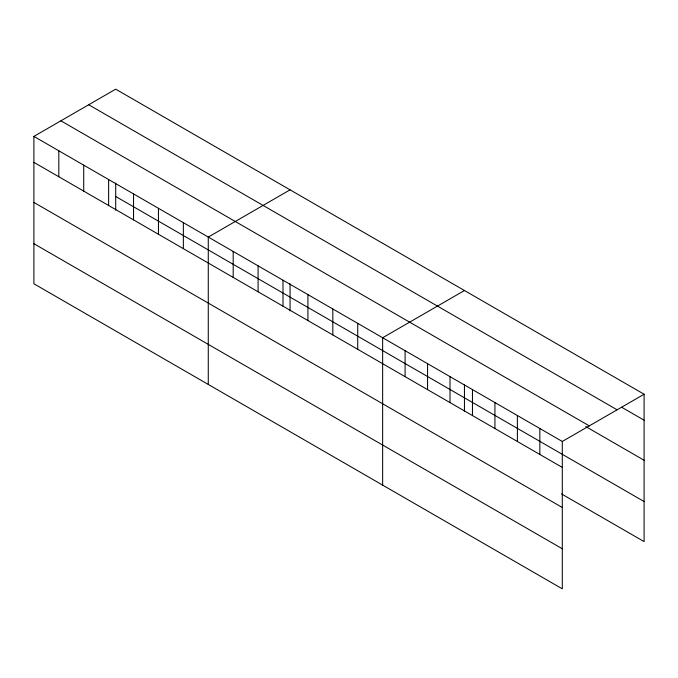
<?xml version="1.0" encoding="UTF-8"?>
<svg xmlns="http://www.w3.org/2000/svg" width="678" height="678" viewBox="0 0 678 678"><rect width="100%" height="100%" fill="white"/><g stroke="black" fill="none" stroke-linecap="round" stroke-linejoin="round"><path stroke-width="1.02" d="M33.9 136.397L562.299 441.463L562.299 588.835L33.9 283.768L33.9 136.397L115.701 89.165L644.1 394.232L644.1 541.603L561.46 493.889M290.074 189.84L208.273 237.071L208.273 384.434M464.447 290.515L382.638 337.746L382.638 485.109M562.299 441.463L644.1 394.232M621.641 407.232L644.1 420.199M88.708 104.751L617.107 409.817M60.893 120.811L589.292 425.877M585.716 426.547L644.1 460.26M115.701 196.467L644.1 501.542M33.9 162.356L562.299 467.422M33.9 202.425L562.299 507.491M33.9 243.699L562.299 548.765M539.841 428.496L539.841 454.463M517.382 415.538L517.382 441.497M494.923 402.571L494.923 428.53M472.464 389.604L472.464 415.563M464.447 384.401L464.447 411.521M450.014 376.637L450.014 402.596M427.555 363.671L427.555 389.63M405.097 350.704L405.097 376.671M357.73 323.364L357.73 349.323M332.822 308.982L332.822 334.94M307.914 294.599L307.914 320.558M290.074 283.726L290.074 310.846M282.997 280.217L282.997 306.176M258.089 265.835L258.089 291.794M233.181 251.453L233.181 277.412M183.357 222.689L183.357 248.648M158.449 208.307L158.449 234.266M133.541 193.925L133.541 219.884M115.701 183.06L115.701 210.18M108.633 179.543L108.633 205.502M83.716 165.161L83.716 191.12M58.808 150.779L58.808 176.738"/></g></svg>
